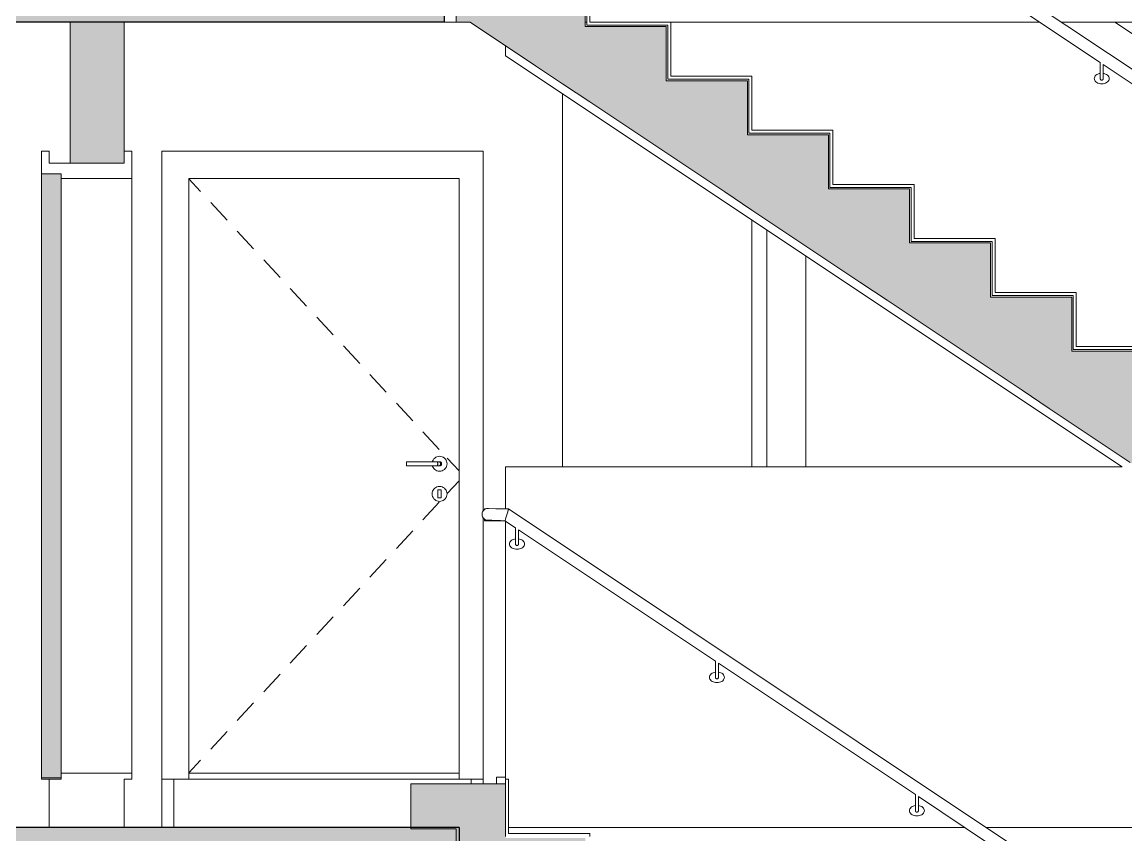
# Model space of a CAD drawing. Header units: metres. Extents: x -0.3 to 19.2, y -7 to 21.5.
# Drawn here: x 6.495 to 10.17, y 11.485 to 14.19 of the extents above; entities that cross this region are included whole.
import ezdxf

# ---------------------------------------------------------------- set-up
doc = ezdxf.new("R2010")
doc.units = ezdxf.units.M
doc.header["$MEASUREMENT"] = 0
for name, color, linetype in [('C_Schnitt C RB_1_120 Wand Innen tragend', 7, 'Continuous'), ('C_Schnitt C RB_1_210 Decke', 7, 'Continuous'), ('C_Schnitt C RB_1_410 Treppe', 7, 'Continuous'), ('C_Schnitt C RB_1_430 Aufzug', 7, 'Continuous'), ('C_Schnitt C RB_1_450 Absturzsicherung', 7, 'Continuous')]:
    doc.layers.add(name, color=color, linetype=linetype)

msp = doc.modelspace()

# ---------------------------------------------------------------- hatches: boundary and pattern name
at = {"layer": 'C_Schnitt C RB_1_120 Wand Innen tragend', "linetype": 'Continuous', "lineweight": 0, "true_color": 0x000000}
msp.add_hatch(color=18, dxfattribs=at).paths.add_polyline_path([(6.835, 13.72), (6.835, 14.19), (6.655, 14.19), (6.655, 13.72)])
at = {"layer": 'C_Schnitt C RB_1_120 Wand Innen tragend', "linetype": 'Continuous', "lineweight": 0, "true_color": 0x3f3f3f}
msp.add_hatch(color=250, dxfattribs=at).paths.add_polyline_path([(6.56, 11.675), (6.625, 11.675), (6.625, 13.685), (6.56, 13.685)])
at = {"layer": 'C_Schnitt C RB_1_210 Decke', "linetype": 'Continuous', "lineweight": 0, "true_color": 0x000000}
for points in [[(0.1594, 14.19), (7.9, 14.19), (7.9, 14.385), (7.79, 14.385), (7.79, 14.41), (0.1594, 14.41)], [(0.1594, 11.51), (0.1594, 11.31), (7.94, 11.31), (7.94, 11.505), (7.79, 11.505), (7.79, 11.51)]]:
    msp.add_hatch(color=18, dxfattribs=at).paths.add_polyline_path(points)
at = {"layer": 'C_Schnitt C RB_1_410 Treppe', "linetype": 'Continuous', "lineweight": 0, "true_color": 0x000000}
for points in [[(7.79, 14.385), (7.94, 14.385), (7.94, 14.19), (7.9869, 14.19), (12.3069, 11.31), (12.475, 11.31), (12.475, 11.515), (12.615, 11.515), (12.615, 11.655), (12.15, 11.655), (12.15, 11.835), (11.88, 11.835), (11.88, 12.015), (11.61, 12.015), (11.61, 12.195), (11.34, 12.195), (11.34, 12.375), (11.07, 12.375), (11.07, 12.555), (10.8, 12.555), (10.8, 12.735), (10.53, 12.735), (10.53, 12.915), (10.26, 12.915), (10.26, 13.095), (9.99, 13.095), (9.99, 13.275), (9.72, 13.275), (9.72, 13.455), (9.45, 13.455), (9.45, 13.635), (9.18, 13.635), (9.18, 13.815), (8.91, 13.815), (8.91, 13.995), (8.64, 13.995), (8.64, 14.175), (8.37, 14.175), (8.37, 14.355), (8.105, 14.355), (8.105, 14.535), (7.79, 14.535)], [(7.79, 11.655), (7.79, 11.505), (7.94, 11.505), (7.94, 11.31), (7.9869, 11.31), (12.3069, 8.43), (12.475, 8.43), (12.475, 8.635), (12.615, 8.635), (12.615, 8.775), (12.15, 8.775), (12.15, 8.955), (11.88, 8.955), (11.88, 9.135), (11.61, 9.135), (11.61, 9.315), (11.34, 9.315), (11.34, 9.495), (11.07, 9.495), (11.07, 9.675), (10.8, 9.675), (10.8, 9.855), (10.53, 9.855), (10.53, 10.035), (10.26, 10.035), (10.26, 10.215), (9.99, 10.215), (9.99, 10.395), (9.72, 10.395), (9.72, 10.575), (9.45, 10.575), (9.45, 10.755), (9.18, 10.755), (9.18, 10.935), (8.91, 10.935), (8.91, 11.115), (8.64, 11.115), (8.64, 11.295), (8.37, 11.295), (8.37, 11.475), (8.105, 11.475), (8.105, 11.655)]]:
    msp.add_hatch(color=18, dxfattribs=at).paths.add_polyline_path(points)

# ---------------------------------------------------------------- linework, layer by layer
at = {"layer": 'C_Schnitt C RB_1_120 Wand Innen tragend', "color": 7, "linetype": 'Continuous', "lineweight": 18, "ltscale": 1000}
for p, q in [((6.655, 14.19), (6.655, 13.72)), ((8.295, 12.71), (8.295, 13.9514)), ((6.835, 13.72), (6.655, 13.72)), ((8.925, 13.5316), (8.925, 12.71)), ((7, 11.51), (7, 11.67)), ((7.99, 11.67), (7.99, 11.655))]:
    msp.add_line(p, q, dxfattribs=at)
at = {"layer": 'C_Schnitt C RB_1_120 Wand Innen tragend', "color": 7, "linetype": 'Continuous', "lineweight": 13, "ltscale": 1000}
for p, q in [((6.585, 13.76), (6.56, 13.76)), ((6.585, 13.76), (6.585, 13.72)), ((6.86, 13.76), (6.835, 13.76)), ((6.96, 11.67), (6.96, 13.76)), ((6.96, 13.76), (8.03, 13.76)), ((8.03, 13.76), (8.03, 12.5632)), ((6.625, 13.685), (6.56, 13.685)), ((6.86, 13.67), (6.625, 13.67)), ((6.86, 13.67), (6.86, 11.67)), ((7.4299, 13.67), (7.05, 13.67)), ((7.05, 13.67), (7.05, 11.69)), ((7.05, 13.6688), (7.0893, 13.6263)), ((7.4949, 13.67), (7.4299, 13.67)), ((7.95, 13.67), (7.4949, 13.67)), ((7.95, 11.69), (7.95, 13.67)), ((7.1233, 13.5896), (7.1776, 13.5309)), ((7.2116, 13.4942), (7.2659, 13.4355)), ((7.2999, 13.3988), (7.3542, 13.34)), ((7.3882, 13.3033), (7.4425, 13.2446)), ((7.4765, 13.2079), (7.5308, 13.1492)), ((7.5648, 13.1125), (7.6191, 13.0538)), ((7.6531, 13.0171), (7.7074, 12.9584)), ((7.7414, 12.9217), (7.7957, 12.863)), ((7.8297, 12.8263), (7.884, 12.7675)), ((7.775, 12.727), (7.775, 12.7269)), ((7.866, 12.727), (7.775, 12.727)), ((7.775, 12.7269), (7.775, 12.7266)), ((7.775, 12.7266), (7.775, 12.7261)), ((7.775, 12.7261), (7.775, 12.7254)), ((7.775, 12.7254), (7.775, 12.7245)), ((7.775, 12.7245), (7.775, 12.7235)), ((7.775, 12.7235), (7.775, 12.7224)), ((7.775, 12.7224), (7.775, 12.7212)), ((7.775, 12.7212), (7.775, 12.72)), ((7.775, 12.72), (7.775, 12.7188)), ((7.775, 12.7188), (7.775, 12.7176)), ((7.775, 12.7176), (7.775, 12.7165)), ((7.8611, 12.727), (7.8615, 12.7286)), ((7.8615, 12.7286), (7.8633, 12.7325)), ((7.8633, 12.7325), (7.8658, 12.7361)), ((7.8658, 12.7361), (7.8689, 12.7392)), ((7.8755, 12.727), (7.866, 12.727)), ((7.8689, 12.7392), (7.8725, 12.7417)), ((7.8725, 12.7417), (7.8764, 12.7435)), ((7.8825, 12.727), (7.8755, 12.727)), ((7.8764, 12.7435), (7.8807, 12.7446)), ((7.8773, 12.7261), (7.8778, 12.7254)), ((7.8778, 12.7254), (7.8783, 12.7245)), ((7.8783, 12.7245), (7.8786, 12.7235)), ((7.8786, 12.7235), (7.8789, 12.7224)), ((7.8789, 12.7176), (7.8786, 12.7165)), ((7.8789, 12.7224), (7.8791, 12.7212)), ((7.8791, 12.7188), (7.8789, 12.7176)), ((7.8791, 12.7212), (7.8791, 12.72)), ((7.8791, 12.72), (7.8791, 12.7188)), ((7.8807, 12.7446), (7.885, 12.745)), ((7.885, 12.727), (7.8825, 12.727)), ((7.885, 12.745), (7.8893, 12.7446)), ((7.885, 12.727), (7.8862, 12.7269)), ((7.8856, 12.7261), (7.8865, 12.7254)), ((7.8862, 12.7269), (7.8874, 12.7266)), ((7.8865, 12.7254), (7.8873, 12.7245)), ((7.8873, 12.7245), (7.8879, 12.7235)), ((7.8874, 12.7266), (7.8885, 12.7261)), ((7.8879, 12.7235), (7.8884, 12.7224)), ((7.8884, 12.7176), (7.8879, 12.7165)), ((7.8884, 12.7224), (7.8886, 12.7212)), ((7.8886, 12.7188), (7.8884, 12.7176)), ((7.8885, 12.7261), (7.8895, 12.7254)), ((7.8886, 12.7212), (7.8887, 12.72)), ((7.8887, 12.72), (7.8886, 12.7188)), ((7.8893, 12.7446), (7.8936, 12.7435)), ((7.8895, 12.7254), (7.8904, 12.7245)), ((7.8904, 12.7245), (7.8911, 12.7235)), ((7.8911, 12.7235), (7.8916, 12.7224)), ((7.8916, 12.7176), (7.8911, 12.7165)), ((7.8916, 12.7224), (7.8919, 12.7212)), ((7.8919, 12.7188), (7.8916, 12.7176)), ((7.8919, 12.7212), (7.892, 12.72)), ((7.892, 12.72), (7.8919, 12.7188)), ((7.8936, 12.7435), (7.8975, 12.7417)), ((7.8975, 12.7417), (7.9011, 12.7392)), ((7.9011, 12.7392), (7.9042, 12.7361)), ((7.9042, 12.7361), (7.9067, 12.7325)), ((7.9067, 12.7325), (7.9085, 12.7286)), ((7.9085, 12.7286), (7.9096, 12.7243)), ((7.9096, 12.7243), (7.91, 12.72)), ((7.91, 12.72), (7.9096, 12.7157)), ((7.9107, 12.7387), (7.95, 12.6962)), ((7.775, 12.7165), (7.775, 12.7155)), ((7.775, 12.7155), (7.775, 12.7146)), ((7.775, 12.7146), (7.775, 12.7139)), ((7.775, 12.7139), (7.775, 12.7134)), ((7.775, 12.7134), (7.775, 12.7131)), ((7.775, 12.7131), (7.775, 12.713)), ((7.866, 12.713), (7.775, 12.713)), ((7.8615, 12.7114), (7.8611, 12.713)), ((7.8633, 12.7075), (7.8615, 12.7114)), ((7.8658, 12.7039), (7.8633, 12.7075)), ((7.8689, 12.7008), (7.8658, 12.7039)), ((7.8755, 12.713), (7.866, 12.713)), ((7.8725, 12.6983), (7.8689, 12.7008)), ((7.8764, 12.6965), (7.8725, 12.6983)), ((7.8825, 12.713), (7.8755, 12.713)), ((7.8807, 12.6954), (7.8764, 12.6965)), ((7.8778, 12.7146), (7.8773, 12.7139)), ((7.8783, 12.7155), (7.8778, 12.7146)), ((7.8786, 12.7165), (7.8783, 12.7155)), ((7.885, 12.695), (7.8807, 12.6954)), ((7.885, 12.713), (7.8825, 12.713)), ((7.8862, 12.7131), (7.885, 12.713)), ((7.8893, 12.6954), (7.885, 12.695)), ((7.8865, 12.7146), (7.8856, 12.7139)), ((7.8874, 12.7134), (7.8862, 12.7131)), ((7.8873, 12.7155), (7.8865, 12.7146)), ((7.8879, 12.7165), (7.8873, 12.7155)), ((7.8885, 12.7139), (7.8874, 12.7134)), ((7.8895, 12.7146), (7.8885, 12.7139)), ((7.8936, 12.6965), (7.8893, 12.6954)), ((7.8904, 12.7155), (7.8895, 12.7146)), ((7.8911, 12.7165), (7.8904, 12.7155)), ((7.8975, 12.6983), (7.8936, 12.6965)), ((7.9011, 12.7008), (7.8975, 12.6983)), ((7.9042, 12.7039), (7.9011, 12.7008)), ((7.9067, 12.7075), (7.9042, 12.7039)), ((7.9085, 12.7114), (7.9067, 12.7075)), ((7.9096, 12.7157), (7.9085, 12.7114)), ((7.8764, 12.6435), (7.8807, 12.6446)), ((7.8807, 12.6446), (7.885, 12.645)), ((7.885, 12.645), (7.8893, 12.6446)), ((7.8893, 12.6446), (7.8936, 12.6435)), ((7.9107, 12.6213), (7.95, 12.6638)), ((7.86, 12.62), (7.8604, 12.6243)), ((7.8604, 12.6157), (7.86, 12.62)), ((7.8604, 12.6243), (7.8615, 12.6286)), ((7.8615, 12.6114), (7.8604, 12.6157)), ((7.8615, 12.6286), (7.8633, 12.6325)), ((7.8633, 12.6075), (7.8615, 12.6114)), ((7.8633, 12.6325), (7.8658, 12.6361)), ((7.8658, 12.6039), (7.8633, 12.6075)), ((7.8658, 12.6361), (7.8689, 12.6392)), ((7.8689, 12.6392), (7.8725, 12.6417)), ((7.8725, 12.6417), (7.8764, 12.6435)), ((7.891, 12.633), (7.879, 12.633)), ((7.879, 12.633), (7.879, 12.607)), ((7.879, 12.607), (7.891, 12.607)), ((7.891, 12.607), (7.891, 12.633)), ((7.8936, 12.6435), (7.8975, 12.6417)), ((7.8975, 12.6417), (7.9011, 12.6392)), ((7.9011, 12.6392), (7.9042, 12.6361)), ((7.9042, 12.6361), (7.9067, 12.6325)), ((7.9067, 12.6075), (7.9042, 12.6039)), ((7.9067, 12.6325), (7.9085, 12.6286)), ((7.9085, 12.6114), (7.9067, 12.6075)), ((7.9085, 12.6286), (7.9096, 12.6243)), ((7.9096, 12.6157), (7.9085, 12.6114)), ((7.9096, 12.6243), (7.91, 12.62)), ((7.91, 12.62), (7.9096, 12.6157)), ((7.8297, 12.5337), (7.884, 12.5925)), ((7.8689, 12.6008), (7.8658, 12.6039)), ((7.8725, 12.5983), (7.8689, 12.6008)), ((7.8764, 12.5965), (7.8725, 12.5983)), ((7.8807, 12.5954), (7.8764, 12.5965)), ((7.885, 12.595), (7.8807, 12.5954)), ((7.8893, 12.5954), (7.885, 12.595)), ((7.8936, 12.5965), (7.8893, 12.5954)), ((7.8975, 12.5983), (7.8936, 12.5965)), ((7.9011, 12.6008), (7.8975, 12.5983)), ((7.9042, 12.6039), (7.9011, 12.6008)), ((8.03, 12.5406), (8.03, 11.67)), ((7.7414, 12.4383), (7.7957, 12.497)), ((7.6531, 12.3429), (7.7074, 12.4016)), ((7.5648, 12.2475), (7.6191, 12.3062)), ((7.4765, 12.1521), (7.5308, 12.2108)), ((7.3882, 12.0567), (7.4425, 12.1154)), ((7.2999, 11.9612), (7.3542, 12.02)), ((7.2116, 11.8658), (7.2659, 11.9245)), ((7.1233, 11.7704), (7.1776, 11.8291)), ((7.05, 11.6912), (7.0893, 11.7337)), ((6.625, 11.69), (6.625, 11.67)), ((6.86, 11.69), (6.86, 11.67)), ((7.95, 11.69), (7.05, 11.69)), ((7.05, 11.69), (7.05, 11.67)), ((7.95, 11.67), (7.95, 11.69)), ((6.56, 11.675), (6.56, 11.67)), ((6.625, 11.675), (6.56, 11.675)), ((6.585, 11.67), (6.56, 11.67)), ((6.585, 11.67), (6.585, 11.51)), ((6.625, 11.67), (6.585, 11.67)), ((6.625, 11.675), (6.625, 11.67)), ((6.835, 11.67), (6.835, 11.51)), ((6.96, 11.67), (6.96, 11.51)), ((7, 11.67), (6.96, 11.67)), ((7.05, 11.67), (7, 11.67)), ((7.05, 11.67), (7.95, 11.67)), ((7.99, 11.67), (7.95, 11.67)), ((8.03, 11.67), (7.99, 11.67)), ((8.03, 11.655), (8.03, 11.67))]:
    msp.add_line(p, q, dxfattribs=at)
at = {"layer": 'C_Schnitt C RB_1_120 Wand Innen tragend', "color": 7, "linetype": 'Continuous', "lineweight": 18, "ltscale": 1000, "flags": 128}
msp.add_lwpolyline([(6.835, 14.19), (6.835, 13.76), (6.835, 13.72)], dxfattribs=at)
at = {"layer": 'C_Schnitt C RB_1_120 Wand Innen tragend', "color": 7, "linetype": 'Continuous', "lineweight": 13, "ltscale": 1000, "flags": 128}
for points in [[(6.56, 13.76), (6.56, 13.72), (6.56, 13.685), (6.56, 11.675)], [(6.86, 13.76), (6.86, 13.72), (6.86, 13.67)], [(6.655, 13.72), (6.625, 13.72), (6.585, 13.72)], [(6.625, 13.685), (6.625, 13.67), (6.625, 11.675)], [(6.86, 11.69), (6.845, 11.69), (6.64, 11.69), (6.625, 11.69)], [(6.86, 11.67), (6.845, 11.67), (6.835, 11.67)]]:
    msp.add_lwpolyline(points, dxfattribs=at)
at = {"layer": 'C_Schnitt C RB_1_210 Decke', "color": 7, "linetype": 'Continuous', "lineweight": 25, "ltscale": 1000}
for p, q in [((7.9, 14.41), (7.9, 14.19)), ((6.655, 14.19), (0.3394, 14.19)), ((6.835, 14.19), (6.655, 14.19)), ((7.9, 14.19), (6.835, 14.19)), ((7.95, 11.51), (7.95, 11.31))]:
    msp.add_line(p, q, dxfattribs=at)
at = {"layer": 'C_Schnitt C RB_1_210 Decke', "color": 7, "linetype": 'Continuous', "lineweight": 13, "ltscale": 1000}
for p, q in [((7.94, 14.19), (7.9, 14.19)), ((12.0497, 14.19), (10.134, 14.19))]:
    msp.add_line(p, q, dxfattribs=at)
at = {"layer": 'C_Schnitt C RB_1_210 Decke', "color": 7, "linetype": 'Continuous', "lineweight": 25, "ltscale": 1000, "flags": 128}
msp.add_lwpolyline([(7.95, 11.51), (6.835, 11.51), (6.585, 11.51), (0.3394, 11.51)], dxfattribs=at)
at = {"layer": 'C_Schnitt C RB_1_410 Treppe', "color": 7, "linetype": 'Continuous', "lineweight": 13, "ltscale": 1000}
for p, q in [((12.115, 12.75), (8.065, 15.45)), ((10.085, 14.0553), (9.4294, 14.4924)), ((10.0851, 14.0553), (10.085, 14.0553)), ((10.085, 14.0553), (10.085, 14.0319)), ((10.0853, 14.0553), (10.0851, 14.0553)), ((10.095, 14.0486), (10.095, 14.0319)), ((10.7506, 13.6115), (10.095, 14.0486)), ((10.065, 14.0019), (10.0654, 14.005)), ((10.0654, 14.005), (10.0665, 14.0079)), ((10.0665, 14.0079), (10.0683, 14.0107)), ((10.0683, 14.0107), (10.0708, 14.0132)), ((10.0708, 14.0132), (10.0739, 14.0153)), ((10.0739, 14.0153), (10.0775, 14.0171)), ((10.0775, 14.0171), (10.0814, 14.0184)), ((10.0814, 14.0184), (10.085, 14.019)), ((10.085, 14.0319), (10.085, 14.0267)), ((10.085, 14.0267), (10.085, 14.0217)), ((10.085, 14.0217), (10.085, 14.0169)), ((10.085, 14.0169), (10.085, 14.0126)), ((10.085, 14.0126), (10.085, 14.0089)), ((10.085, 14.0089), (10.085, 14.0059)), ((10.085, 14.0059), (10.085, 14.0037)), ((10.085, 14.0037), (10.085, 14.0024)), ((10.095, 14.0319), (10.095, 14.0267)), ((10.095, 14.0267), (10.095, 14.0217)), ((10.095, 14.0217), (10.095, 14.0169)), ((10.095, 14.019), (10.0986, 14.0184)), ((10.095, 14.0169), (10.095, 14.0126)), ((10.095, 14.0126), (10.095, 14.0089)), ((10.095, 14.0089), (10.095, 14.0059)), ((10.095, 14.0059), (10.095, 14.0037)), ((10.095, 14.0037), (10.095, 14.0024)), ((10.0986, 14.0184), (10.1025, 14.0171)), ((10.1025, 14.0171), (10.1061, 14.0153)), ((10.1061, 14.0153), (10.1092, 14.0132)), ((10.1092, 14.0132), (10.1117, 14.0107)), ((10.1117, 14.0107), (10.1135, 14.0079)), ((10.1135, 14.0079), (10.1146, 14.005)), ((10.1146, 14.005), (10.115, 14.0019)), ((10.0654, 13.9989), (10.065, 14.0019)), ((10.0665, 13.9959), (10.0654, 13.9989)), ((10.0683, 13.9932), (10.0665, 13.9959)), ((10.0708, 13.9907), (10.0683, 13.9932)), ((10.0739, 13.9885), (10.0708, 13.9907)), ((10.0775, 13.9868), (10.0739, 13.9885)), ((10.0814, 13.9855), (10.0775, 13.9868)), ((10.0857, 13.9847), (10.0814, 13.9855)), ((10.085, 14.0024), (10.085, 14.0019)), ((10.0851, 14.0011), (10.085, 14.0019)), ((10.0853, 14.0002), (10.0851, 14.0011)), ((10.0857, 13.9994), (10.0853, 14.0002)), ((10.0862, 13.9987), (10.0857, 13.9994)), ((10.09, 13.9844), (10.0857, 13.9847)), ((10.0868, 13.9981), (10.0862, 13.9987)), ((10.0875, 13.9976), (10.0868, 13.9981)), ((10.0883, 13.9972), (10.0875, 13.9976)), ((10.0891, 13.997), (10.0883, 13.9972)), ((10.09, 13.9969), (10.0891, 13.997)), ((10.0909, 13.997), (10.09, 13.9969)), ((10.0943, 13.9847), (10.09, 13.9844)), ((10.0917, 13.9972), (10.0909, 13.997)), ((10.0925, 13.9976), (10.0917, 13.9972)), ((10.0932, 13.9981), (10.0925, 13.9976)), ((10.0938, 13.9987), (10.0932, 13.9981)), ((10.0943, 13.9994), (10.0938, 13.9987)), ((10.0947, 14.0002), (10.0943, 13.9994)), ((10.0986, 13.9855), (10.0943, 13.9847)), ((10.0949, 14.0011), (10.0947, 14.0002)), ((10.095, 14.0019), (10.0949, 14.0011)), ((10.095, 14.0024), (10.095, 14.0019)), ((10.1025, 13.9868), (10.0986, 13.9855)), ((10.1061, 13.9885), (10.1025, 13.9868)), ((10.1092, 13.9907), (10.1061, 13.9885)), ((10.1117, 13.9932), (10.1092, 13.9907)), ((10.1135, 13.9959), (10.1117, 13.9932)), ((10.1146, 13.9989), (10.1135, 13.9959)), ((10.115, 14.0019), (10.1146, 13.9989)), ((8.0381, 12.5701), (8.0414, 12.5712)), ((8.0414, 12.5712), (8.0448, 12.5718)), ((8.0448, 12.5718), (8.0483, 12.5718)), ((8.1146, 12.5688), (8.0483, 12.5718)), ((8.1149, 12.5697), (8.073, 12.5707)), ((8.0265, 12.5502), (8.0266, 12.5537)), ((8.0271, 12.5468), (8.0265, 12.5502)), ((8.0266, 12.5537), (8.0272, 12.5572)), ((8.0283, 12.5435), (8.0271, 12.5468)), ((8.0272, 12.5572), (8.0284, 12.5604)), ((8.03, 12.5405), (8.0283, 12.5435)), ((8.0284, 12.5604), (8.0301, 12.5634)), ((8.0323, 12.5378), (8.03, 12.5405)), ((8.0301, 12.5634), (8.0324, 12.5661)), ((8.0349, 12.5356), (8.0323, 12.5378)), ((8.0324, 12.5661), (8.0351, 12.5683)), ((8.0379, 12.5338), (8.0349, 12.5356)), ((8.035, 12.5697), (8.035, 12.57)), ((8.038, 12.57), (8.035, 12.57)), ((8.035, 12.5688), (8.035, 12.5697)), ((8.035, 12.5683), (8.035, 12.5688)), ((8.035, 12.5347), (8.035, 12.5355)), ((8.035, 12.5327), (8.035, 12.5347)), ((8.0351, 12.5683), (8.0381, 12.5701)), ((8.0412, 12.5326), (8.0379, 12.5338)), ((8.1029, 12.53), (8.0379, 12.5338)), ((8.115, 12.57), (8.1022, 12.57)), ((8.1037, 12.5327), (8.1043, 12.5347)), ((8.1043, 12.5347), (8.1051, 12.5371)), ((8.1051, 12.5371), (8.1059, 12.54)), ((8.1059, 12.54), (8.1069, 12.5432)), ((8.1069, 12.5432), (8.1079, 12.5465)), ((8.1079, 12.5465), (8.1089, 12.55)), ((8.1089, 12.55), (8.11, 12.5535)), ((8.11, 12.5535), (8.111, 12.5568)), ((8.111, 12.5568), (8.112, 12.56)), ((8.112, 12.56), (8.1128, 12.5629)), ((8.1128, 12.5629), (8.1136, 12.5653)), ((8.1136, 12.5653), (8.1142, 12.5673)), ((8.1142, 12.5673), (8.1146, 12.5688)), ((8.1146, 12.5688), (8.1149, 12.5697)), ((8.1149, 12.5697), (8.115, 12.57)), ((12.165, 9.87), (8.115, 12.57)), ((8.035, 12.5312), (8.035, 12.5327)), ((8.035, 12.5303), (8.035, 12.5312)), ((8.035, 12.53), (8.035, 12.5303)), ((8.1029, 12.53), (8.035, 12.53)), ((8.0446, 12.532), (8.0412, 12.5326)), ((8.0885, 12.5308), (8.0412, 12.5326)), ((8.0412, 12.5326), (8.055, 12.53)), ((8.0652, 12.5317), (8.0446, 12.532)), ((8.0446, 12.532), (8.0582, 12.5303)), ((8.0464, 12.5316), (8.0513, 12.5304)), ((8.1029, 12.53), (8.103, 12.5303)), ((8.1381, 12.5065), (8.1029, 12.53)), ((8.103, 12.5303), (8.1033, 12.5312)), ((8.1033, 12.5312), (8.1037, 12.5327)), ((8.1382, 12.5065), (8.1381, 12.5065)), ((8.1381, 12.5065), (8.1381, 12.4832)), ((8.1384, 12.5065), (8.1382, 12.5065)), ((8.1481, 12.4999), (8.1481, 12.4832)), ((8.8037, 12.0628), (8.1481, 12.4999)), ((8.1196, 12.4592), (8.1214, 12.462)), ((8.1214, 12.462), (8.1239, 12.4645)), ((8.1239, 12.4645), (8.127, 12.4666)), ((8.127, 12.4666), (8.1306, 12.4684)), ((8.1306, 12.4684), (8.1345, 12.4697)), ((8.1345, 12.4697), (8.1381, 12.4703)), ((8.1381, 12.4832), (8.1381, 12.478)), ((8.1381, 12.478), (8.1381, 12.4729)), ((8.1381, 12.4729), (8.1381, 12.4682)), ((8.1381, 12.4682), (8.1381, 12.4639)), ((8.1381, 12.4639), (8.1381, 12.4602)), ((8.1381, 12.4602), (8.1381, 12.4572)), ((8.1481, 12.4832), (8.1481, 12.478)), ((8.1481, 12.478), (8.1481, 12.4729)), ((8.1481, 12.4729), (8.1481, 12.4682)), ((8.1481, 12.4703), (8.1516, 12.4697)), ((8.1481, 12.4682), (8.1481, 12.4639)), ((8.1481, 12.4639), (8.1481, 12.4602)), ((8.1481, 12.4602), (8.1481, 12.4572)), ((8.1516, 12.4697), (8.1556, 12.4684)), ((8.1556, 12.4684), (8.1591, 12.4666)), ((8.1591, 12.4666), (8.1622, 12.4645)), ((8.1622, 12.4645), (8.1647, 12.462)), ((8.1647, 12.462), (8.1666, 12.4592)), ((8.1181, 12.4532), (8.1185, 12.4562)), ((8.1185, 12.4502), (8.1181, 12.4532)), ((8.1185, 12.4562), (8.1196, 12.4592)), ((8.1196, 12.4472), (8.1185, 12.4502)), ((8.1214, 12.4445), (8.1196, 12.4472)), ((8.1239, 12.442), (8.1214, 12.4445)), ((8.127, 12.4398), (8.1239, 12.442)), ((8.1306, 12.4381), (8.127, 12.4398)), ((8.1345, 12.4368), (8.1306, 12.4381)), ((8.1387, 12.436), (8.1345, 12.4368)), ((8.1381, 12.4572), (8.1381, 12.455)), ((8.1381, 12.455), (8.1381, 12.4537)), ((8.1381, 12.4537), (8.1381, 12.4532)), ((8.1382, 12.4523), (8.1381, 12.4532)), ((8.1384, 12.4515), (8.1382, 12.4523)), ((8.1387, 12.4507), (8.1384, 12.4515)), ((8.1392, 12.45), (8.1387, 12.4507)), ((8.1431, 12.4357), (8.1387, 12.436)), ((8.1399, 12.4494), (8.1392, 12.45)), ((8.1406, 12.4489), (8.1399, 12.4494)), ((8.1414, 12.4485), (8.1406, 12.4489)), ((8.1422, 12.4483), (8.1414, 12.4485)), ((8.1431, 12.4482), (8.1422, 12.4483)), ((8.1439, 12.4483), (8.1431, 12.4482)), ((8.1474, 12.436), (8.1431, 12.4357)), ((8.1448, 12.4485), (8.1439, 12.4483)), ((8.1456, 12.4489), (8.1448, 12.4485)), ((8.1463, 12.4494), (8.1456, 12.4489)), ((8.1469, 12.45), (8.1463, 12.4494)), ((8.1474, 12.4507), (8.1469, 12.45)), ((8.1478, 12.4515), (8.1474, 12.4507)), ((8.1516, 12.4368), (8.1474, 12.436)), ((8.148, 12.4523), (8.1478, 12.4515)), ((8.1481, 12.4532), (8.148, 12.4523)), ((8.1481, 12.4572), (8.1481, 12.455)), ((8.1481, 12.455), (8.1481, 12.4537)), ((8.1481, 12.4537), (8.1481, 12.4532)), ((8.1556, 12.4381), (8.1516, 12.4368)), ((8.1591, 12.4398), (8.1556, 12.4381)), ((8.1622, 12.442), (8.1591, 12.4398)), ((8.1647, 12.4445), (8.1622, 12.442)), ((8.1666, 12.4472), (8.1647, 12.4445)), ((8.1666, 12.4592), (8.1677, 12.4562)), ((8.1677, 12.4502), (8.1666, 12.4472)), ((8.1677, 12.4562), (8.1681, 12.4532)), ((8.1681, 12.4532), (8.1677, 12.4502)), ((8.8038, 12.0628), (8.8037, 12.0628)), ((8.8037, 12.0628), (8.8037, 12.0394)), ((8.804, 12.0628), (8.8038, 12.0628)), ((8.8137, 12.0561), (8.8137, 12.0394)), ((9.4694, 11.619), (8.8137, 12.0561)), ((8.7871, 12.0182), (8.7896, 12.0207)), ((8.7896, 12.0207), (8.7926, 12.0229)), ((8.7926, 12.0229), (8.7962, 12.0246)), ((8.7962, 12.0246), (8.8002, 12.0259)), ((8.8002, 12.0259), (8.8037, 12.0266)), ((8.8037, 12.0394), (8.8037, 12.0342)), ((8.8037, 12.0342), (8.8037, 12.0292)), ((8.8037, 12.0292), (8.8037, 12.0244)), ((8.8037, 12.0244), (8.8037, 12.0202)), ((8.8037, 12.0202), (8.8037, 12.0165)), ((8.8137, 12.0394), (8.8137, 12.0342)), ((8.8137, 12.0342), (8.8137, 12.0292)), ((8.8137, 12.0292), (8.8137, 12.0244)), ((8.8137, 12.0266), (8.8173, 12.0259)), ((8.8137, 12.0244), (8.8137, 12.0202)), ((8.8137, 12.0202), (8.8137, 12.0165)), ((8.8173, 12.0259), (8.8212, 12.0246)), ((8.8212, 12.0246), (8.8248, 12.0229)), ((8.8248, 12.0229), (8.8279, 12.0207)), ((8.8279, 12.0207), (8.8304, 12.0182)), ((8.7837, 12.0094), (8.7841, 12.0125)), ((8.7841, 12.0064), (8.7837, 12.0094)), ((8.7841, 12.0125), (8.7852, 12.0154)), ((8.7852, 12.0035), (8.7841, 12.0064)), ((8.7852, 12.0154), (8.7871, 12.0182)), ((8.7871, 12.0007), (8.7852, 12.0035)), ((8.7896, 11.9982), (8.7871, 12.0007)), ((8.7926, 11.996), (8.7896, 11.9982)), ((8.7962, 11.9943), (8.7926, 11.996)), ((8.8002, 11.993), (8.7962, 11.9943)), ((8.8044, 11.9922), (8.8002, 11.993)), ((8.8037, 12.0165), (8.8037, 12.0135)), ((8.8037, 12.0135), (8.8037, 12.0113)), ((8.8037, 12.0113), (8.8037, 12.0099)), ((8.8037, 12.0099), (8.8037, 12.0094)), ((8.8038, 12.0086), (8.8037, 12.0094)), ((8.804, 12.0077), (8.8038, 12.0086)), ((8.8044, 12.0069), (8.804, 12.0077)), ((8.8049, 12.0062), (8.8044, 12.0069)), ((8.8087, 11.9919), (8.8044, 11.9922)), ((8.8055, 12.0056), (8.8049, 12.0062)), ((8.8062, 12.0051), (8.8055, 12.0056)), ((8.807, 12.0047), (8.8062, 12.0051)), ((8.8079, 12.0045), (8.807, 12.0047)), ((8.8087, 12.0044), (8.8079, 12.0045)), ((8.8096, 12.0045), (8.8087, 12.0044)), ((8.8131, 11.9922), (8.8087, 11.9919)), ((8.8104, 12.0047), (8.8096, 12.0045)), ((8.8112, 12.0051), (8.8104, 12.0047)), ((8.8119, 12.0056), (8.8112, 12.0051)), ((8.8125, 12.0062), (8.8119, 12.0056)), ((8.813, 12.0069), (8.8125, 12.0062)), ((8.8134, 12.0077), (8.813, 12.0069)), ((8.8173, 11.993), (8.8131, 11.9922)), ((8.8136, 12.0086), (8.8134, 12.0077)), ((8.8137, 12.0094), (8.8136, 12.0086)), ((8.8137, 12.0165), (8.8137, 12.0135)), ((8.8137, 12.0135), (8.8137, 12.0113)), ((8.8137, 12.0113), (8.8137, 12.0099)), ((8.8137, 12.0099), (8.8137, 12.0094)), ((8.8212, 11.9943), (8.8173, 11.993)), ((8.8248, 11.996), (8.8212, 11.9943)), ((8.8279, 11.9982), (8.8248, 11.996)), ((8.8304, 12.0007), (8.8279, 11.9982)), ((8.8304, 12.0182), (8.8322, 12.0154)), ((8.8322, 12.0035), (8.8304, 12.0007)), ((8.8322, 12.0154), (8.8333, 12.0125)), ((8.8333, 12.0064), (8.8322, 12.0035)), ((8.8333, 12.0125), (8.8337, 12.0094)), ((8.8337, 12.0094), (8.8333, 12.0064)), ((9.4697, 11.619), (9.4694, 11.619)), ((9.4694, 11.619), (9.4694, 11.619)), ((9.4694, 11.619), (9.4694, 11.5957)), ((9.4552, 11.5769), (9.4583, 11.5791)), ((9.4583, 11.5791), (9.4619, 11.5808)), ((9.4619, 11.5808), (9.4658, 11.5821)), ((9.4658, 11.5821), (9.4694, 11.5828)), ((9.4694, 11.5957), (9.4694, 11.5905)), ((9.4694, 11.5905), (9.4694, 11.5854)), ((9.4694, 11.5854), (9.4694, 11.5807)), ((9.4694, 11.5807), (9.4694, 11.5764)), ((9.4794, 11.6124), (9.4794, 11.5957)), ((10.135, 11.1753), (9.4794, 11.6124)), ((9.4794, 11.5957), (9.4794, 11.5905)), ((9.4794, 11.5905), (9.4794, 11.5854)), ((9.4794, 11.5854), (9.4794, 11.5807)), ((9.4794, 11.5828), (9.4829, 11.5821)), ((9.4794, 11.5807), (9.4794, 11.5764)), ((9.4829, 11.5821), (9.4869, 11.5808)), ((9.4869, 11.5808), (9.4904, 11.5791)), ((9.4904, 11.5791), (9.4935, 11.5769)), ((9.4494, 11.5657), (9.4497, 11.5687)), ((9.4497, 11.5626), (9.4494, 11.5657)), ((9.4497, 11.5687), (9.4509, 11.5717)), ((9.4509, 11.5597), (9.4497, 11.5626)), ((9.4509, 11.5717), (9.4527, 11.5744)), ((9.4527, 11.5569), (9.4509, 11.5597)), ((9.4527, 11.5744), (9.4552, 11.5769)), ((9.4552, 11.5544), (9.4527, 11.5569)), ((9.4583, 11.5523), (9.4552, 11.5544)), ((9.4619, 11.5505), (9.4583, 11.5523)), ((9.4658, 11.5492), (9.4619, 11.5505)), ((9.47, 11.5485), (9.4658, 11.5492)), ((9.4694, 11.5764), (9.4694, 11.5727)), ((9.4694, 11.5727), (9.4694, 11.5697)), ((9.4694, 11.5697), (9.4694, 11.5675)), ((9.4694, 11.5675), (9.4694, 11.5661)), ((9.4694, 11.5661), (9.4694, 11.5657)), ((9.4694, 11.5648), (9.4694, 11.5657)), ((9.4697, 11.564), (9.4694, 11.5648)), ((9.47, 11.5632), (9.4697, 11.564)), ((9.4705, 11.5625), (9.47, 11.5632)), ((9.4744, 11.5482), (9.47, 11.5485)), ((9.4711, 11.5619), (9.4705, 11.5625)), ((9.4719, 11.5614), (9.4711, 11.5619)), ((9.4726, 11.561), (9.4719, 11.5614)), ((9.4735, 11.5608), (9.4726, 11.561)), ((9.4744, 11.5607), (9.4735, 11.5608)), ((9.4752, 11.5608), (9.4744, 11.5607)), ((9.4787, 11.5485), (9.4744, 11.5482)), ((9.4761, 11.561), (9.4752, 11.5608)), ((9.4769, 11.5614), (9.4761, 11.561)), ((9.4776, 11.5619), (9.4769, 11.5614)), ((9.4782, 11.5625), (9.4776, 11.5619)), ((9.4787, 11.5632), (9.4782, 11.5625)), ((9.4791, 11.564), (9.4787, 11.5632)), ((9.4829, 11.5492), (9.4787, 11.5485)), ((9.4793, 11.5648), (9.4791, 11.564)), ((9.4794, 11.5657), (9.4793, 11.5648)), ((9.4794, 11.5764), (9.4794, 11.5727)), ((9.4794, 11.5727), (9.4794, 11.5697)), ((9.4794, 11.5697), (9.4794, 11.5675)), ((9.4794, 11.5675), (9.4794, 11.5661)), ((9.4794, 11.5661), (9.4794, 11.5657)), ((9.4869, 11.5505), (9.4829, 11.5492)), ((9.4904, 11.5523), (9.4869, 11.5505)), ((9.4935, 11.5544), (9.4904, 11.5523)), ((9.4935, 11.5769), (9.496, 11.5744)), ((9.496, 11.5569), (9.4935, 11.5544)), ((9.496, 11.5744), (9.4979, 11.5717)), ((9.4979, 11.5597), (9.496, 11.5569)), ((9.4979, 11.5717), (9.499, 11.5687)), ((9.499, 11.5626), (9.4979, 11.5597)), ((9.499, 11.5687), (9.4994, 11.5657)), ((9.4994, 11.5657), (9.499, 11.5626))]:
    msp.add_line(p, q, dxfattribs=at)
at = {"layer": 'C_Schnitt C RB_1_410 Treppe', "color": 7, "linetype": 'Continuous', "lineweight": 18, "ltscale": 1000}
for p, q in [((7.94, 14.385), (7.94, 14.19)), ((8.37, 14.355), (8.37, 14.175)), ((8.375, 14.36), (8.375, 14.19)), ((8.385, 14.36), (8.385, 14.19)), ((7.9869, 14.19), (7.94, 14.19)), ((8.375, 14.19), (8.375, 14.18)), ((8.655, 14.19), (8.385, 14.19)), ((8.655, 14.19), (8.655, 14.18)), ((8.64, 14.175), (8.37, 14.175)), ((8.645, 14.18), (8.375, 14.18)), ((8.64, 14.175), (8.64, 13.995)), ((8.645, 14.18), (8.645, 14.01)), ((8.655, 14.18), (8.655, 14.01)), ((8.645, 14.01), (8.645, 14)), ((8.925, 14.01), (8.655, 14.01)), ((8.925, 14.01), (8.925, 14)), ((8.91, 13.995), (8.64, 13.995)), ((8.915, 14), (8.645, 14)), ((8.91, 13.995), (8.91, 13.815)), ((8.915, 14), (8.915, 13.83)), ((8.925, 14), (8.925, 13.83)), ((8.915, 13.83), (8.915, 13.82)), ((9.185, 13.82), (8.915, 13.82)), ((9.195, 13.83), (8.925, 13.83)), ((9.185, 13.82), (9.185, 13.65)), ((9.195, 13.83), (9.195, 13.82)), ((9.195, 13.82), (9.195, 13.65)), ((9.18, 13.815), (8.91, 13.815)), ((9.18, 13.815), (9.18, 13.635)), ((9.185, 13.65), (9.185, 13.64)), ((9.455, 13.64), (9.185, 13.64)), ((9.465, 13.65), (9.195, 13.65)), ((9.455, 13.64), (9.455, 13.47)), ((9.465, 13.65), (9.465, 13.64)), ((9.465, 13.64), (9.465, 13.47)), ((9.45, 13.635), (9.18, 13.635)), ((9.45, 13.635), (9.45, 13.455)), ((9.72, 13.455), (9.45, 13.455)), ((9.455, 13.47), (9.455, 13.46)), ((9.725, 13.46), (9.455, 13.46)), ((9.735, 13.47), (9.465, 13.47)), ((9.72, 13.455), (9.72, 13.275)), ((9.725, 13.46), (9.725, 13.29)), ((9.735, 13.47), (9.735, 13.46)), ((9.735, 13.46), (9.735, 13.29)), ((9.99, 13.275), (9.72, 13.275)), ((9.725, 13.29), (9.725, 13.28)), ((9.995, 13.28), (9.725, 13.28)), ((10.005, 13.29), (9.735, 13.29)), ((9.99, 13.275), (9.99, 13.095)), ((9.995, 13.28), (9.995, 13.11)), ((10.005, 13.29), (10.005, 13.28)), ((10.005, 13.28), (10.005, 13.11)), ((10.26, 13.095), (9.99, 13.095)), ((9.995, 13.11), (9.995, 13.1)), ((10.265, 13.1), (9.995, 13.1)), ((10.275, 13.11), (10.005, 13.11)), ((7.79, 11.655), (7.79, 11.505)), ((8.105, 11.655), (7.79, 11.655)), ((8.105, 11.67), (8.105, 11.655)), ((8.115, 11.67), (8.105, 11.67)), ((8.115, 11.67), (8.115, 11.49)), ((7.94, 11.505), (7.79, 11.505)), ((7.94, 11.505), (7.94, 11.31)), ((8.385, 11.49), (8.115, 11.49)), ((8.385, 11.49), (8.385, 11.48))]:
    msp.add_line(p, q, dxfattribs=at)
at = {"layer": 'C_Schnitt C RB_1_410 Treppe', "color": 255, "linetype": 'Continuous', "lineweight": 0, "ltscale": 1000}
for p, q in [((8.075, 11.6767), (8.105, 11.6767)), ((8.075, 11.655), (8.075, 11.6767)), ((8.105, 11.6767), (8.105, 11.67))]:
    msp.add_line(p, q, dxfattribs=at)
at = {"layer": 'C_Schnitt C RB_1_410 Treppe', "color": 7, "linetype": 'Continuous', "lineweight": 18, "ltscale": 1000, "flags": 128}
for points in [[(7.9869, 14.19), (8.205, 14.0446), (8.295, 13.9846), (8.385, 13.9246), (8.475, 13.8646), (8.565, 13.8046), (8.655, 13.7446), (8.745, 13.6846), (8.835, 13.6246), (8.925, 13.5646), (9.015, 13.5046), (9.105, 13.4446), (9.195, 13.3846), (9.285, 13.3246), (9.375, 13.2646), (9.465, 13.2046), (9.555, 13.1446), (9.645, 13.0846), (9.735, 13.0246), (9.825, 12.9646), (9.915, 12.9046), (10.005, 12.8446), (10.095, 12.7846), (10.185, 12.7246)], [(8.105, 11.655), (8.105, 11.49), (8.105, 11.48)]]:
    msp.add_lwpolyline(points, dxfattribs=at)
at = {"layer": 'C_Schnitt C RB_1_430 Aufzug', "color": 7, "linetype": 'Continuous', "lineweight": 18, "ltscale": 1000}
for p, q in [((8.975, 12.71), (8.975, 13.4983)), ((9.105, 13.4116), (9.105, 12.71))]:
    msp.add_line(p, q, dxfattribs=at)
at = {"layer": 'C_Schnitt C RB_1_450 Absturzsicherung', "color": 7, "linetype": 'Continuous', "lineweight": 18, "ltscale": 1000}
for p, q in [((8.375, 14.19), (8.37, 14.19)), ((9.8829, 14.19), (8.655, 14.19)), ((10.134, 14.19), (9.955, 14.19)), ((12.115, 12.87), (10.134, 14.19)), ((8.105, 14.1113), (8.105, 14.078)), ((10.158, 12.71), (8.105, 14.078)), ((8.105, 12.71), (10.158, 12.71)), ((8.105, 12.71), (8.105, 12.57)), ((8.105, 12.5286), (8.105, 11.6767)), ((8.115, 11.51), (9.6329, 11.51)), ((9.705, 11.51), (12.0069, 11.51))]:
    msp.add_line(p, q, dxfattribs=at)

doc.saveas('drawing.dxf')
